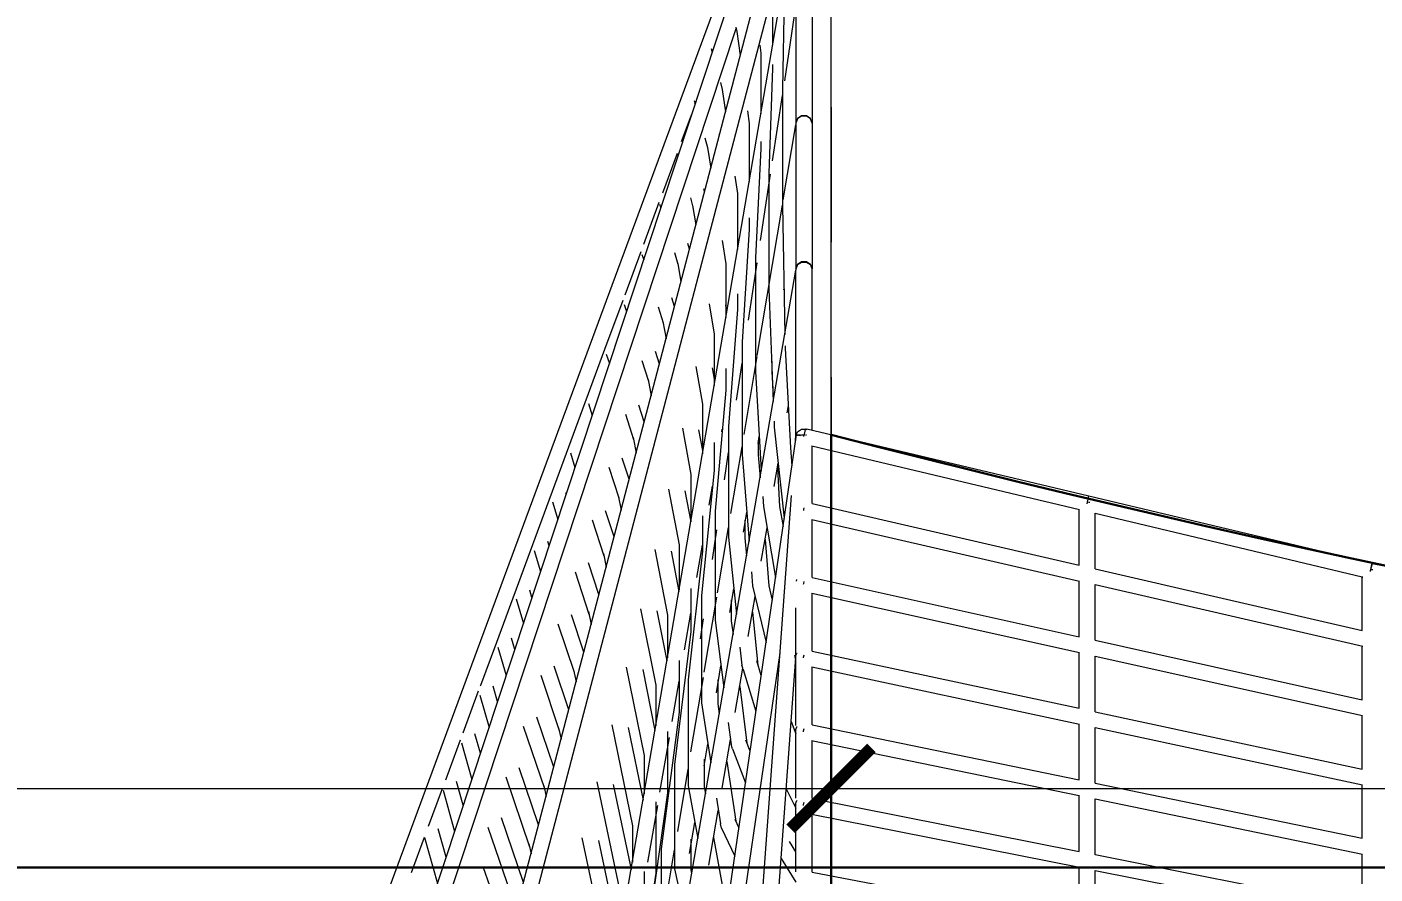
# Model space of a CAD drawing. Header units: millimetres. Extents: x 886808 to 1650903, y -1008069 to 230892.
# Drawn here: x 1018031 to 1020531, y -347022 to -345452 of the extents above; entities that cross this region are included whole.
import ezdxf

# ---------------------------------------------------------------- set-up
doc = ezdxf.new("R2010")
doc.units = ezdxf.units.MM
doc.linetypes.add('ACAD_ISO07W100', pattern=[3, 0, -3])
doc.linetypes.add('CENTER', pattern=[2, 1.25, -0.25, 0.25, -0.25])
doc.layers.get('0').update_dxf_attribs({"lineweight": 0})
for name, color, linetype, lineweight in [('8l NET TO', 8, 'Continuous', 9), ('A-Wall', 113, 'Continuous', 30), ('A_Dim', 8, 'Continuous', 5)]:
    doc.layers.add(name, color=color, linetype=linetype, lineweight=lineweight)
doc.styles.add('ISO2', font='')
doc.styles.add('TIÊU ĐỀ', font='arial.ttf', dxfattribs={"height": 230})
doc.styles.get('ISO2').set_extended_font_data('.VnAvantH')
doc.dimstyles.new('1-100', dxfattribs={"dimtxt": 230, "dimasz": 150, "dimexe": 150, "dimexo": 300, "dimgap": 90, "dimtad": 1, "dimdec": 0, "dimrnd": 5, "dimzin": 0, "dimtxsty": 'TIÊU ĐỀ', "dimblk": 'ARCHTICK', "dimcen": 100, "dimdle": 120, "dimclrd": 256, "dimclre": 256, "dimclrt": 2, "dimadec": 0, "dimazin": 0, "dimtfac": 1, "dimtdec": 0, "dimtix": 1, "dimtmove": 1, "dimatfit": 3, "dimldrblk": 'OPEN30', "dimfxl": 900, "dimtolj": 1, "dimtzin": 0, "dimlwd": 13, "dimlwe": 13, "dimarcsym": 1})
doc.dimstyles.new('Copy of 1-100-Ll', dxfattribs={"dimtxt": 700, "dimasz": 150, "dimexe": 150, "dimexo": 300, "dimgap": 90, "dimtad": 1, "dimdec": 0, "dimrnd": 5, "dimzin": 0, "dimtxsty": 'ISO2', "dimblk": 'ARCHTICK', "dimcen": 100, "dimdle": 120, "dimclrd": 256, "dimclre": 256, "dimclrt": 2, "dimadec": 0, "dimazin": 0, "dimtfac": 1, "dimtdec": 0, "dimtix": 1, "dimtmove": 1, "dimatfit": 3, "dimldrblk": 'OPEN30', "dimfxl": 900, "dimtolj": 1, "dimtzin": 0, "dimlwd": 13, "dimlwe": 13, "dimarcsym": 1})

# ---------------------------------------------------------------- blocks, each defined once
blk = doc.blocks.new('_ArchTick')
at = {"color": 0, "linetype": 'ByBlock', "const_width": 0.15}
blk.add_lwpolyline([(-0.5, -0.5), (0.5, 0.5)], dxfattribs=at)
blk = doc.blocks.new('*D687')
at = {"layer": 'A_Dim', "lineweight": 13, "transparency": 16777216}
for p, q in [((1015421.7, -347210.1), (1015421.7, -346713.3)), ((1019521.8, -347210.1), (1019521.8, -346713.3)), ((1015301.7, -346863.3), (1019641.8, -346863.3))]:
    blk.add_line(p, q, dxfattribs=at)
at = {"layer": 'Defpoints', "color": 0, "transparency": 16777216}
for p in [(1019521.8, -346863.3), (1015421.7, -347510.1), (1019521.8, -347510.1)]:
    blk.add_point(p, dxfattribs=at)
at = {"layer": 'A_Dim', "lineweight": 13, "transparency": 16777216, "xscale": 150, "yscale": 150, "zscale": 150, "rotation": 180}
blk.add_blockref('_ArchTick', (1015421.7, -346863.3), dxfattribs=at)
at = {"layer": 'A_Dim', "lineweight": 13, "transparency": 16777216, "xscale": 150, "yscale": 150, "zscale": 150}
blk.add_blockref('_ArchTick', (1019521.8, -346863.3), dxfattribs=at)
at = {"layer": 'A_Dim', "color": 2, "transparency": 16777216, "insert": (1017471.7, -346655.9), "char_height": 230, "attachment_point": 5, "style": 'TIÊU ĐỀ'}
blk.add_mtext('\\A1;4100', dxfattribs=at)
blk = doc.blocks.new('_Open30')
at = {"color": 0, "linetype": 'ByBlock', "lineweight": -2}
for p, q in [((-1, 0.268), (0, 0)), ((0, 0), (-1, -0.268)), ((0, 0), (-1, 0))]:
    blk.add_line(p, q, dxfattribs=at)
blk = doc.blocks.new('*D688')
at = {"layer": 'A_Dim', "lineweight": 13, "transparency": 16777216}
for p, q in [((1019521.8, -347210.1), (1019521.8, -346713.3)), ((1025271.8, -347510.1), (1025271.8, -346713.3)), ((1019401.8, -346863.3), (1025391.8, -346863.3))]:
    blk.add_line(p, q, dxfattribs=at)
at = {"layer": 'Defpoints', "color": 0, "transparency": 16777216}
for p in [(1025271.8, -346863.3), (1019521.8, -347510.1), (1025271.8, -347810.1)]:
    blk.add_point(p, dxfattribs=at)
at = {"layer": 'A_Dim', "lineweight": 13, "transparency": 16777216, "xscale": 150, "yscale": 150, "zscale": 150, "rotation": 180}
blk.add_blockref('_ArchTick', (1019521.8, -346863.3), dxfattribs=at)
at = {"layer": 'A_Dim', "lineweight": 13, "transparency": 16777216, "xscale": 150, "yscale": 150, "zscale": 150}
blk.add_blockref('_ArchTick', (1025271.8, -346863.3), dxfattribs=at)
at = {"layer": 'A_Dim', "color": 2, "transparency": 16777216, "insert": (1022396.8, -346655.9), "char_height": 230, "attachment_point": 5, "style": 'TIÊU ĐỀ'}
blk.add_mtext('\\A1;5750', dxfattribs=at)
blk = doc.blocks.new('A$C62D649C3')
at = {"transparency": 33554636}
for p, q in [((3236.7, 11950.9), (4236.7, 14654.9)), ((3286.5, 11762.5), (4235.1, 14630.1)), ((3411.3, 11406.6), (4211.3, 14458.5)), ((3586, 10645.4), (4235.1, 14426.9)), ((3488.7, 11589.4), (4194.8, 14282.9)), ((4191.8, 14289.7), (4191.7, 14174.1)), ((4213.3, 14280.8), (4210.1, 14093.5)), ((4235.1, 14250), (4235.1, 14030)), ((4265.1, 14250), (4265.1, 14030)), ((4214.2, 14108.2), (4235.1, 14246.2)), ((3433.2, 12115), (4124.5, 14205.1)), ((4123.9, 14207.7), (4125.8, 14199.9)), ((4125.8, 14199.9), (4131.8, 14155.1)), ((4168.4, 14174.5), (4170.1, 14159.6)), ((4078.1, 14168.2), (4080, 14161.1)), ((4079.5, 14161.4), (4079.8, 14160.8)), ((4170.1, 14159.6), (4170, 14047.8)), ((4191.6, 14131.7), (4185.1, 13937)), ((4191.6, 14138.3), (4191.6, 14131.7)), ((4095, 14105.1), (4098.4, 14092.4)), ((4098.4, 14092.4), (4104.5, 14051)), ((4191.8, 13960), (4210.1, 14080.8)), ((4210.1, 14093.5), (4210.1, 13876.4)), ((4046.4, 14071.8), (4048.3, 14065.4)), ((4047.2, 14066.9), (4048.1, 14064.9)), ((4145.4, 14052.3), (4148.5, 14029.4)), ((4023.2, 13995.5), (4041.5, 14045)), ((4148.5, 14029.4), (4148.3, 13921.6)), ((4211.7, 13887.5), (4235.1, 14026.8)), ((4237.9, 14038.1), (4235.1, 14030)), ((4237.9, 14037.8), (4235.1, 14030)), ((4235.1, 14030), (4235.1, 13760)), ((4235.4, 14028.7), (4236, 14032.4)), ((4236, 14032.4), (4236.5, 14032.3)), ((4245.4, 14043.1), (4237.9, 14038.1)), ((4245.4, 14042.7), (4237.9, 14037.8)), ((4240.1, 14039.5), (4240.1, 14039.4)), ((4254.7, 14043.1), (4245.4, 14043.1)), ((4254.7, 14042.7), (4245.4, 14042.7)), ((4250.1, 14042.9), (4250.1, 14043.1)), ((4250.1, 14042.9), (4250.1, 14043.1)), ((4250.1, 14042.9), (4250.1, 14043.1)), ((4250.1, 14043.1), (4250.1, 14042.9)), ((4262.2, 14038.1), (4254.7, 14043.1)), ((4262.2, 14037.8), (4254.7, 14042.7)), ((4265.1, 14030), (4262.2, 14038.1)), ((4265.1, 14030), (4262.2, 14037.8)), ((4265.1, 14030), (4265.1, 13760)), ((4066, 14002.3), (4071, 13984.9)), ((4093.6, 14009.6), (4093.5, 14010.2)), ((3988.1, 13900.4), (4015.2, 13973.9)), ((4014.7, 13972.9), (4016.4, 13968.9)), ((4071, 13984.9), (4077.1, 13946.3)), ((4169.9, 13982.5), (4160.1, 13780.4)), ((4169.9, 13995.5), (4169.9, 13982.5)), ((4122, 13931.7), (4126.8, 13899.3)), ((4169.5, 13812.1), (4188.1, 13935.5)), ((4185.1, 13937), (4185.1, 13722.9)), ((4065.7, 13903), (4064.2, 13908.1)), ((4126.8, 13899.3), (4126.7, 13795.5)), ((3953, 13805.7), (3981.6, 13883)), ((3982, 13879.7), (3984.6, 13872.8)), ((4039.3, 13891.3), (4043.6, 13876.6)), ((4043.5, 13877.3), (4049.5, 13841.3)), ((4163.5, 13599.2), (4210.1, 13877.5)), ((4210.1, 13876.4), (4214.5, 13638)), ((4148.3, 13854), (4148.2, 13833.3)), ((4148.2, 13833.3), (4135.1, 13623.9)), ((4037.7, 13796.3), (4034.6, 13806.8)), ((4098.3, 13812.5), (4105.1, 13769.1)), ((3918.3, 13711.8), (3948, 13792.1)), ((3949.3, 13786.6), (3952.8, 13776.7)), ((4009.7, 13790), (4016.2, 13768.2)), ((4160.1, 13780.4), (4160.1, 13569.3)), ((4245.4, 13772.7), (4237.9, 13767.8)), ((4254.7, 13772.7), (4245.4, 13772.7)), ((4262.2, 13767.8), (4254.7, 13772.7)), ((3616.4, 10176.7), (4235.1, 13757)), ((4015.9, 13769.8), (4021.9, 13735.9)), ((4105.1, 13769.1), (4105, 13669.4)), ((4147.1, 13664.6), (4163.2, 13770.6)), ((4235.1, 13760), (4236, 13762.4)), ((4235.1, 13760), (4235.1, 13757)), ((4235.1, 13450.4), (4235.1, 13757)), ((4235.2, 13757.7), (4236, 13762.4)), ((4237.9, 13767.8), (4236, 13762.4)), ((4236, 13762.4), (4237.9, 13767.6)), ((4236, 13762.4), (4236.6, 13762.3)), ((4237.9, 13767.6), (4245.4, 13772.3)), ((4245.4, 13772.3), (4254.7, 13772.3)), ((4254.7, 13772.3), (4262.2, 13767.6)), ((4265.1, 13760), (4262.2, 13767.8)), ((4262.2, 13767.6), (4265.1, 13760)), ((4264.3, 13760), (4264.3, 13760)), ((4264.3, 13759.9), (4264.3, 13760)), ((4265.1, 13461.1), (4265.1, 13760)), ((4185.1, 13722.9), (4193.1, 13514)), ((3881, 13610.8), (3914.5, 13701.4)), ((4009.8, 13689.7), (4004.7, 13706.2)), ((4126.6, 13713.6), (4126.6, 13684.1)), ((4212.8, 13720.7), (4212.9, 13721.9)), ((3916.4, 13693.9), (3920.9, 13680.4)), ((3979.7, 13689.4), (3988.8, 13659.9)), ((4074.1, 13694.9), (4083.5, 13638.9)), ((4104.2, 13692.9), (4105.1, 13687.6)), ((4126.6, 13684.1), (4110.1, 13467.4)), ((3988.4, 13662.2), (3994.2, 13630.3)), ((4083.5, 13638.9), (4083.4, 13543.3)), ((4135.1, 13623.9), (4135.1, 13415.7)), ((3680.2, 13067.8), (3881, 13610.8)), ((3883.4, 13601.8), (3889.1, 13584.2)), ((3981.8, 13583), (3974.5, 13606.4)), ((4214.9, 13616.9), (4215, 13613)), ((4215, 13613), (4224.7, 13428)), ((3949.5, 13589.6), (3961.4, 13551.7)), ((4049.5, 13578.8), (4061.8, 13508.7)), ((4079.6, 13576.5), (4083.4, 13555)), ((4104.9, 13575), (4104.9, 13534.9)), ((4124.8, 13516.5), (4135.1, 13584.7)), ((4139, 13452.9), (4163.2, 13597.5)), ((4190.1, 13588.4), (4190.1, 13568.7)), ((4190.1, 13585.3), (4190.3, 13586.6)), ((3960.8, 13554.7), (3966.5, 13524.6)), ((4160.1, 13569.3), (4170.9, 13385.8)), ((4190.1, 13568.7), (4192.6, 13525.5)), ((4104.9, 13534.9), (4085.1, 13310.9)), ((3850.2, 13510.1), (3857.2, 13487.8)), ((3953.8, 13476.3), (3944, 13507.3)), ((4061.8, 13508.7), (4061.7, 13417.1)), ((4220.6, 13505.9), (4218.4, 13493)), ((3918.9, 13490.6), (3933.9, 13443.7)), ((4194.5, 13477.2), (4194.9, 13466.1)), ((3638.8, 9371.7), (4236, 13452.1)), ((4024.5, 13464.3), (4040.2, 13378.5)), ((4054.7, 13461.6), (4061.7, 13422.8)), ((4097.6, 13457.6), (4098.5, 13462.6)), ((4110.1, 13467.4), (4110.1, 13419.4)), ((4165.1, 13435.9), (4167.2, 13448.7)), ((4194.9, 13466.1), (4213.4, 13297.7)), ((4234.4, 13441.6), (4235.1, 13451.2)), ((4235.1, 13451.2), (4235.8, 13451.3)), ((4235.5, 13451.2), (4237.9, 13457.6)), ((4236, 13452.1), (4237.9, 13451.8)), ((4237.2, 13451), (4237.9, 13451.3)), ((4237.5, 13451.7), (4238.4, 13451.9)), ((4237.9, 13457.6), (4245.4, 13462.3)), ((4237.9, 13451.3), (4238.2, 13451.3)), ((4238.4, 13451.9), (4243.5, 13451.9)), ((4240.1, 13451.5), (4242.1, 13451.2)), ((4242, 13451.7), (4245.4, 13452.1)), ((4242.1, 13451.2), (4243.5, 13451)), ((4245.4, 13462.3), (4254.7, 13462.3)), ((4245.4, 13452.1), (4250.6, 13452.1)), ((4245.8, 13451.9), (4246.1, 13451.9)), ((4246.1, 13451.9), (4250.2, 13451.6)), ((4248.3, 13450.3), (4248.9, 13450.2)), ((4248.9, 13450.2), (4250.1, 13450)), ((4250.1, 13450), (4252.9, 13462.1)), ((4253.1, 13452.1), (4254.7, 13452.1)), ((4253.3, 13463.6), (4253.4, 13463.9)), ((4253.4, 13463.9), (4253.6, 13463.8)), ((4254.7, 13462.3), (4255.7, 13461.6)), ((4254.7, 13452.1), (4254.9, 13452)), ((4255.1, 13463.5), (4778.4, 13338.9)), ((3933.2, 13447.1), (3938.7, 13418.7)), ((4083.3, 13437.9), (4083.2, 13385.7)), ((4114.4, 13306.2), (4135.1, 13429.7)), ((4165.1, 13441.3), (4165.1, 13414.9)), ((4224.7, 13428), (4227.6, 13394.8)), ((4264.4, 13431.9), (4760.9, 13313.7)), ((4265.1, 13324.5), (4265.1, 13431.8)), ((3816.9, 13418.9), (3825.4, 13391.5)), ((3925.9, 13369.6), (3913.1, 13409)), ((4102.4, 13368.5), (4110.1, 13419.4)), ((4110.1, 13419.4), (4110.1, 13363.5)), ((4135.1, 13415.7), (4148.2, 13254.2)), ((4165.1, 13414.9), (4168.6, 13372.1)), ((4194.8, 13356.3), (4202.2, 13399.3)), ((3888.1, 13392.3), (3906.4, 13335.6)), ((4040.2, 13378.5), (4040.1, 13291)), ((4083.2, 13385.7), (4060.1, 13154.3)), ((4200.6, 13390.1), (4204.8, 13319)), ((3999.1, 13351.2), (4018.5, 13248.3)), ((4029.3, 13348.2), (4040.1, 13291)), ((4074.4, 13322), (4080.4, 13356.9)), ((4110.1, 13363.5), (4110.1, 13262.2)), ((3783.5, 13328.1), (3793.5, 13295.1)), ((3809.2, 13342.7), (3808.7, 13344.5)), ((3905.6, 13339.5), (3910.9, 13312.7)), ((3935.7, 9359.1), (4227, 13339.8)), ((4173.7, 13337.8), (4174.9, 13319.1)), ((4265.1, 13324.5), (4760.1, 13210.6)), ((4774.8, 13324), (4778.4, 13338.9)), ((4777.3, 13327.5), (4779.7, 13327.5)), ((4778.4, 13338.9), (5302.9, 13214)), ((4779.7, 13327.5), (4780, 13327.4)), ((3897.9, 13262.9), (3882, 13311.5)), ((4061.6, 13302), (4061.6, 13236.5)), ((4085.1, 13310.9), (4085.1, 13108.6)), ((4137.6, 13271.9), (4143.8, 13308.7)), ((4174.9, 13319.1), (4197.3, 13187.9)), ((4204.8, 13319), (4211.1, 13282.2)), ((4249.5, 13312), (4249.8, 13313.4)), ((4249.8, 13313.4), (4250.6, 13316.9)), ((4760.1, 13210.6), (4760.1, 13313.9)), ((4789.6, 13306.9), (5285.1, 13188.9)), ((4790.1, 13203.7), (4790.1, 13306.8)), ((3857, 13294.7), (3878.9, 13227.7)), ((4080.1, 13221), (4088.4, 13276.2)), ((4089.8, 13159.3), (4110.1, 13280.4)), ((4140.1, 13293.9), (4140.1, 13261.2)), ((4170.9, 13217.9), (4181.6, 13279.8)), ((4264.4, 13295.4), (4760.9, 13181.1)), ((4265.1, 13187.9), (4265.1, 13295.2)), ((3777.4, 13246.6), (3775.2, 13254.2)), ((4018.5, 13248.3), (4018.4, 13164.9)), ((4110.1, 13262.2), (4125, 13119.8)), ((4140.1, 13261.2), (4143.6, 13227.6)), ((4177.8, 13258), (4184.8, 13172)), ((3750, 13237.8), (3761.6, 13198.7)), ((3878, 13232), (3883.1, 13206.6)), ((3973.3, 13239.7), (3996.8, 13118.1)), ((4003.6, 13236.4), (4018, 13162)), ((4061.6, 13236.5), (4035.1, 12997.8)), ((4051.3, 13187.7), (4061.6, 13247.6)), ((3825.5, 13197.9), (3851.3, 13119.8)), ((3869.9, 13156.1), (3850.6, 13214.7)), ((4152.7, 13198.2), (4154.8, 13172.1)), ((4790.1, 13203.7), (5285.1, 13089.7)), ((5300.1, 13200), (5299.9, 13199)), ((5302.9, 13214), (5300.1, 13200)), ((5303.4, 13213.9), (5300.1, 13200)), ((5302.4, 13202.6), (5304.7, 13202.6)), ((5302.9, 13214), (5303.1, 13213.9)), ((5303.1, 13213.9), (5303.4, 13213.9)), ((5303.4, 13213.9), (6302.2, 13014.1)), ((5304.7, 13202.6), (5304.9, 13202.5)), ((4235.9, 13181), (4237, 13183.9)), ((4249.3, 13175.2), (4249.6, 13176.7)), ((4249.6, 13176.7), (4250.5, 13180.5)), ((4265.1, 13187.9), (4760.1, 13077.9)), ((4760.1, 13077.9), (4760.1, 13181.3)), ((4789.6, 13174.5), (5285.9, 13060.3)), ((4790.1, 13071.2), (4790.1, 13174.4)), ((5285.1, 13089.7), (5285.1, 13188.9)), ((5285.1, 13188.9), (5285.8, 13188.7)), ((5285.8, 13188.7), (5285.9, 13188.7)), ((5285.8, 13187.1), (5285.8, 13188.7)), ((3716.3, 13148), (3729.7, 13102.3)), ((3745.6, 13150.4), (3741.5, 13164.3)), ((4040, 13167.4), (4039.9, 13087.3)), ((4060.1, 13154.3), (4060.1, 12955.1)), ((4065.2, 13012.1), (4088.5, 13151)), ((4112.7, 13123), (4120, 13166.9)), ((4146.7, 13078), (4159.5, 13152.3)), ((4154.8, 13172.1), (4179.7, 13067.4)), ((4184.8, 13172), (4191.1, 13145.4)), ((4264.3, 13158.8), (4760.8, 13048.5)), ((4265.1, 13051.3), (4265.1, 13158.7)), ((3850.4, 13124.4), (3855.3, 13100.4)), ((3947.1, 13129.7), (3975.2, 12987.9)), ((3977.4, 13126.1), (3995.8, 13033)), ((4115.1, 13146.4), (4115.1, 13107.4)), ((4154.5, 13123.1), (4164.7, 13025.2)), ((4235.1, 12913.4), (4235.1, 13131.7)), ((3793.8, 13101.9), (3823.8, 13011.9)), ((3841.9, 13049.4), (3818.8, 13118.6)), ((3996.8, 13118.1), (3996.8, 13038.7)), ((4028.3, 13053.5), (4040, 13121.6)), ((4057.9, 13074), (4063.5, 13111.3)), ((4085.1, 13108.6), (4101.3, 12983)), ((4115.1, 13107.4), (4118.4, 13081.7)), ((3713.8, 13054.2), (3707.8, 13075)), ((4039.9, 13087.3), (4010.1, 12841.3)), ((3650.8, 12988.4), (3680.2, 13067.8)), ((3682.6, 13058.6), (3697.8, 13006)), ((4131.3, 13058.8), (4134.8, 13025.1)), ((4236.9, 13047.5), (4237.2, 13047.7)), ((4265.1, 13051.4), (4760.1, 12945.2)), ((4760.1, 12945.2), (4760.1, 13048.6)), ((4790.1, 13071.2), (5285.1, 12961.2)), ((5285.1, 12961.2), (5285.1, 13060.4)), ((3729.3, 9792.9), (4205.6, 13047.5)), ((3813.9, 12942.6), (3786.8, 13023.4)), ((4006.8, 9919.9), (4235.1, 13039.6)), ((4018.4, 13034.1), (4018.3, 12938)), ((4087.8, 12974.1), (4096.1, 13023.7)), ((4136.6, 13019.5), (4134.8, 13025.1)), ((4170.7, 13005.9), (4162.3, 13033)), ((4232.5, 13044.3), (4233.8, 13039.7)), ((4233.8, 13039.7), (4236.9, 13047.5)), ((4235.1, 13035.9), (4233.8, 13039.7)), ((4249.1, 13038.5), (4249.4, 13040)), ((4249.4, 13040), (4250.3, 13044.1)), ((4789.6, 13042.1), (5285.8, 12931.8)), ((4790.1, 12938.8), (4790.1, 13042)), ((3761.8, 13006.5), (3796.2, 12904.1)), ((3822.8, 13016.8), (3827.5, 12994.2)), ((3920.5, 13021.2), (3953.5, 12857.7)), ((3950.9, 13017.2), (3973.7, 12904.1)), ((4035.1, 12997.8), (4035.1, 12801.5)), ((4040.5, 12864.7), (4063.5, 13002.2)), ((4090.1, 12998.7), (4090.1, 12953.6)), ((4122.4, 12937.7), (4136.6, 13019.5)), ((4137.3, 13017.1), (4136.6, 13019.4)), ((4137.3, 13017.1), (4161, 12940.2)), ((4264.3, 13022.3), (4760.8, 12915.9)), ((4265.1, 12914.8), (4265.1, 13022.1)), ((3617.9, 12899.5), (3646.7, 12977.4)), ((3650.2, 12986.9), (3650.8, 12988.4)), ((3682, 12958), (3673.9, 12986.1)), ((3975.2, 12987.9), (3975.1, 12912.6)), ((4005.5, 12920.8), (4018.3, 12995.6)), ((4130.8, 12985.8), (4144.3, 12880.9)), ((3648.7, 12969.7), (3666, 12909.6)), ((4060.1, 12955.1), (4077.3, 12844.2)), ((4090.1, 12953.6), (4093, 12934.8)), ((3786, 12835.9), (3754.5, 12928.8)), ((4018.3, 12938), (3985.1, 12684.7)), ((4790.1, 12938.8), (5285.1, 12832.7)), ((4790.1, 12938.8), (4790.1, 12938.8)), ((5285.1, 12832.7), (5285.1, 12932)), ((3729.5, 12912), (3768.7, 12796.3)), ((3795.1, 12909.3), (3799.6, 12888)), ((3893.5, 12914.3), (3931.8, 12727.5)), ((3923.9, 12909.9), (3951.6, 12775.2)), ((3996.7, 12902), (3996.7, 12788.8)), ((4109.6, 12919), (4114.8, 12878.2)), ((4226.4, 12920.7), (4235.1, 12898)), ((4233.7, 12902.9), (4236.9, 12910.9)), ((4235.1, 12898.5), (4233.7, 12902.9)), ((4235.1, 12778.4), (4235.1, 12906.4)), ((4236.9, 12910.9), (4237.3, 12911.2)), ((4249, 12901.8), (4249.3, 12903.4)), ((4249.3, 12903.4), (4250.2, 12907.6)), ((4265.1, 12914.8), (4760.1, 12812.6)), ((4760.1, 12812.6), (4760.1, 12916)), ((4789.6, 12909.7), (5285.8, 12803.4)), ((4790.1, 12806.4), (4790.1, 12909.6)), ((3585.8, 12812.7), (3613.3, 12886.9)), ((3613.3, 12886.9), (3613.3, 12887)), ((3614.7, 12881.2), (3634.1, 12813.3)), ((3650.2, 12861.8), (3640, 12897.6)), ((3983, 12789.6), (4000.4, 12891)), ((4065, 12838.4), (4071.9, 12879.3)), ((4098.1, 12796.9), (4113.7, 12887.1)), ((4117.2, 12870.1), (4114.8, 12878.2)), ((4150.2, 12865.8), (4142.3, 12886)), ((4264.2, 12885.8), (4760.1, 12783.4)), ((4265.1, 12778.2), (4265.1, 12885.6)), ((3953.5, 12857.7), (3953.5, 12786.4)), ((4065, 12850.8), (4065.1, 12799.8)), ((4117.2, 12870.1), (4141.6, 12807.1)), ((3758, 12729.2), (3722, 12835.1)), ((4010.1, 12841.3), (4010.1, 12647.9)), ((4015.8, 12717), (4035.1, 12832.5)), ((4106.7, 12846.5), (4123.9, 12735.8)), ((4235.1, 12826.6), (4234.8, 12827.2)), ((5285.1, 12832.7), (5285.1, 12832.7)), ((3618.3, 12765.6), (3605.9, 12809.6)), ((3697, 12818.1), (3741.1, 12688.5)), ((3767.5, 12801.7), (3771.8, 12781.7)), ((3866.1, 12808.8), (3910.2, 12597.2)), ((3896.5, 12804.2), (3929.4, 12646.3)), ((4035.1, 12801.5), (4053, 12703.7)), ((4065.1, 12799.8), (4067.4, 12786.9)), ((4790.1, 12806.4), (5285.1, 12704.3)), ((5285.1, 12704.3), (5285.1, 12803.5)), ((3554, 12726.6), (3579.9, 12796.8)), ((3580.7, 12793.2), (3602.2, 12717)), ((3996.7, 12788.8), (3960.1, 12528.2)), ((4087.5, 12778.8), (4094.9, 12731.2)), ((4217.2, 12796), (4235.1, 12760.3)), ((4233.7, 12766.1), (4236.9, 12774.2)), ((4236.9, 12774.2), (4237.5, 12774.5)), ((4265.1, 12778.2), (4760.1, 12679.9)), ((4760.1, 12679.9), (4760.1, 12783.4)), ((4760.1, 12783.4), (4760.7, 12783.3)), ((4789.6, 12777.3), (5285.8, 12674.9)), ((4790.1, 12673.9), (4790.1, 12777.2)), ((3960.7, 12659.8), (3978.8, 12765.3)), ((3975.1, 12771.7), (3975, 12639.6)), ((4073.5, 12654.2), (4091, 12756)), ((4235.1, 12761.5), (4233.7, 12766.1)), ((4235.1, 12642.1), (4235.1, 12769.6)), ((4248.8, 12765.1), (4249.1, 12766.7)), ((4249.1, 12766.7), (4250.1, 12771.1)), ((4264.2, 12749.3), (4760.7, 12650.7)), ((4265.1, 12641.6), (4265.1, 12749.1)), ((3664.1, 12725.1), (3713.5, 12580.7)), ((3730, 12622.5), (3689.1, 12742)), ((3931.8, 12727.5), (3931.8, 12660.2)), ((4037.9, 12676.3), (4047.5, 12733.8)), ((4097.2, 12723.1), (4094.9, 12731.2)), ((4097.2, 12723.1), (4121.7, 12671.1)), ((4129.4, 12724.1), (4122.4, 12739)), ((3522.1, 12640.6), (3546.4, 12706.3)), ((3546.4, 12706.3), (3546.5, 12706.3)), ((3546.6, 12705.7), (3570.4, 12620.7)), ((3586.6, 12669.5), (3571.8, 12722.1)), ((3838.3, 12704.9), (3888.5, 12467)), ((3868.8, 12699.9), (3907.3, 12517.4)), ((4040, 12702.7), (4040, 12646.1)), ((4082.3, 12705.6), (4103.4, 12590.2)), ((4235.1, 12679.5), (4223.2, 12698.6)), ((3739.9, 12694.1), (3743.9, 12675.5)), ((3985.1, 12684.7), (3985.1, 12494.4)), ((3991, 12569), (4010.1, 12683.2)), ((4790.1, 12674), (5285.1, 12575.8)), ((5285.1, 12575.8), (5285.1, 12675.1)), ((3702.1, 12515.9), (3656, 12649.8)), ((4010.1, 12647.9), (4028.5, 12561.7)), ((4207.8, 12666.7), (4235.1, 12623.1)), ((4760.1, 12547.3), (4760.1, 12650.8)), ((3975, 12639.6), (3935.1, 12371.7)), ((3953.5, 12642.5), (3953.4, 12494.4)), ((4040, 12646.1), (4041.7, 12638.2)), ((4265.1, 12641.7), (4760.1, 12547.3)), ((4789.6, 12644.9), (5285.8, 12546.5)), ((4790.1, 12541.5), (4790.1, 12644.9))]:
    blk.add_line(p, q, dxfattribs=at)
blk = doc.blocks.new('*D1485')
at = {"layer": 'A_Dim', "lineweight": 13, "transparency": 16777216}
for p, q in [((1019521.8, -351110.1), (1019521.8, -343046.5)), ((1047521.8, -346125.5), (1047521.8, -343046.5)), ((1019401.8, -343196.5), (1047641.8, -343196.5))]:
    blk.add_line(p, q, dxfattribs=at)
at = {"layer": 'Defpoints', "color": 0, "transparency": 16777216}
for p in [(1047521.8, -343196.5), (1047521.8, -346425.5), (1019521.8, -351410.1)]:
    blk.add_point(p, dxfattribs=at)
at = {"layer": 'A_Dim', "lineweight": 13, "transparency": 16777216, "xscale": 150, "yscale": 150, "zscale": 150, "rotation": 180}
blk.add_blockref('_ArchTick', (1019521.8, -343196.5), dxfattribs=at)
at = {"layer": 'A_Dim', "lineweight": 13, "transparency": 16777216, "xscale": 150, "yscale": 150, "zscale": 150}
blk.add_blockref('_ArchTick', (1047521.8, -343196.5), dxfattribs=at)
at = {"layer": 'A_Dim', "color": 2, "transparency": 16777216, "insert": (1033521.8, -342744.5), "char_height": 700, "attachment_point": 5, "style": 'ISO2'}
blk.add_mtext('\\A1;28000', dxfattribs=at)

msp = doc.modelspace()

# ---------------------------------------------------------------- linework, layer by layer
at = {"layer": '8l NET TO', "color": 251, "linetype": 'CENTER', "ltscale": 1000, "true_color": 0x636466, "transparency": 33554636}
msp.add_line((1019521.8, -344100.9), (1019521.8, -362079.6), dxfattribs=at)
at = {"layer": 'A-Wall', "transparency": 33554636}
for p, q in [((1019521.8, -351197.4), (1019521.8, -346208.1)), ((1015421.8, -347010.1), (1018716.9, -347010.1)), ((1025383, -347010.1), (1015432.9, -347010.1))]:
    msp.add_line(p, q, dxfattribs=at)
msp.add_lwpolyline([(1019521.9, -346208.1, 0.055729), (1025171.7, -347010.1, 0.102834), (1033590.5, -345209.6, -0.29946), (1047437, -345998.3), (1048721.8, -346010.1), (1048721.8, -344910.1), (1051321.8, -344910.1), (1051321.8, -345710.1), (1052521.8, -345710.1), (1052521.8, -359210.1), (1052521.8, -359660.1), (1052321.8, -359660.1)], format="xyb", dxfattribs=at)

# ---------------------------------------------------------------- block references
at = {"layer": 'A_Dim', "linetype": 'ACAD_ISO07W100', "transparency": 33554534}
msp.add_blockref('A$C62D649C3', (1015221.7, -359660.1), dxfattribs=at)

# ---------------------------------------------------------------- dimensions: what is measured, and where the dimension line sits
at = {"layer": 'A_Dim', "transparency": 33554636}
dim = msp.add_linear_dim(base=(1047521.8, -343196.5), p1=(1019521.8, -351410.1), p2=(1047521.8, -346425.5), dimstyle='Copy of 1-100-Ll', dxfattribs=at)
dim.commit()
dim.dimension.update_dxf_attribs({"geometry": '*D1485', "text_midpoint": (1033521.8, -342744.5)})
for base, p1, p2, picture, middle in [((1019521.8, -346863.3), (1015421.7, -347510.1), (1019521.8, -347510.1), '*D687', (1017471.7, -346655.9)), ((1025271.8, -346863.3), (1019521.8, -347510.1), (1025271.8, -347810.1), '*D688', (1022396.8, -346655.9))]:
    dim = msp.add_linear_dim(base=base, p1=p1, p2=p2, dimstyle='1-100', override={"dimscale": 1}, dxfattribs=at)
    dim.commit()
    dim.dimension.update_dxf_attribs({"geometry": picture, "text_midpoint": middle})

doc.saveas('drawing.dxf')
